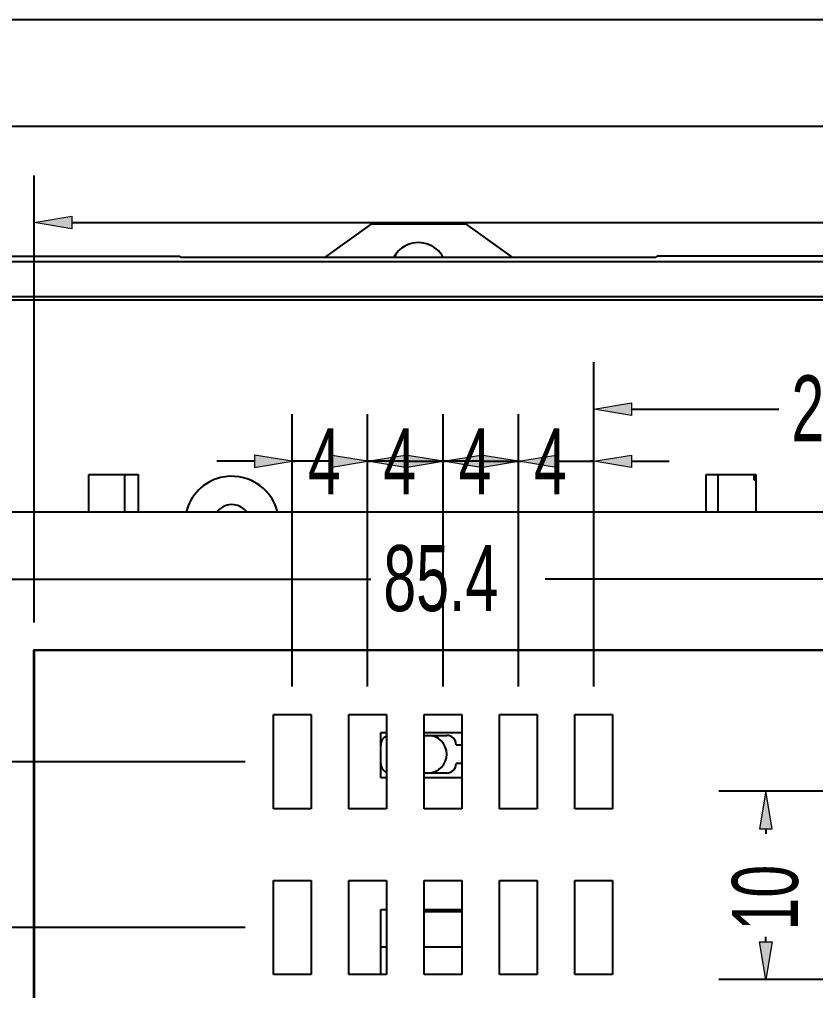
# Model space of a CAD drawing. Header units: inches. Extents: x 0 to 800, y 356 to 444.
# Drawn here: x 519.66 to 528.53, y 410.52 to 421.34 of the extents above; entities that cross this region are included whole.
import ezdxf

# ---------------------------------------------------------------- set-up
doc = ezdxf.new("R2010")
doc.units = ezdxf.units.IN
doc.header["$MEASUREMENT"] = 0
doc.layers.add('02___PRT_ALL_AXES', color=7, linetype='Continuous')

# ---------------------------------------------------------------- blocks, each defined once
blk = doc.blocks.new('block 2307')
at = {"color": 7, "lineweight": 25, "true_color": 0xffffff}
blk.add_lwpolyline([(519.821, 414.317), (519.821, 399.824)], dxfattribs=at)
blk = doc.blocks.new('block 2308')
at = {"color": 7, "lineweight": 25, "true_color": 0xffffff}
blk.add_lwpolyline([(519.825, 414.312), (519.825, 399.829)], dxfattribs=at)
blk = doc.blocks.new('block 2312')
at = {"color": 7, "lineweight": 25, "true_color": 0xffffff}
blk.add_lwpolyline([(520.435, 415.855), (520.435, 416.275)], dxfattribs=at)
blk = doc.blocks.new('block 2313')
at = {"color": 7, "lineweight": 25, "true_color": 0xffffff}
blk.add_lwpolyline([(520.833, 416.275), (520.833, 415.855)], dxfattribs=at)
blk = doc.blocks.new('block 2314')
at = {"color": 7, "lineweight": 25, "true_color": 0xffffff}
blk.add_lwpolyline([(520.985, 416.275), (520.985, 415.855)], dxfattribs=at)
blk = doc.blocks.new('block 2315')
at = {"color": 7, "lineweight": 25, "true_color": 0xffffff}
blk.add_lwpolyline([(526.768, 418.708), (526.752, 418.693)], dxfattribs=at)
blk = doc.blocks.new('block 2326')
at = {"color": 7, "lineweight": 25, "true_color": 0xffffff}
blk.add_lwpolyline([(522.491, 410.702), (522.491, 411.751)], dxfattribs=at)
blk = doc.blocks.new('block 2327')
at = {"color": 7, "lineweight": 25, "true_color": 0xffffff}
blk.add_lwpolyline([(522.491, 412.549), (522.491, 413.599)], dxfattribs=at)
blk = doc.blocks.new('block 2328')
at = {"color": 7, "lineweight": 25, "true_color": 0xffffff}
blk.add_lwpolyline([(522.911, 413.599), (522.911, 412.549)], dxfattribs=at)
blk = doc.blocks.new('block 2329')
at = {"color": 7, "lineweight": 25, "true_color": 0xffffff}
blk.add_lwpolyline([(522.911, 411.751), (522.911, 410.702)], dxfattribs=at)
blk = doc.blocks.new('block 2334')
at = {"color": 7, "lineweight": 25, "true_color": 0xffffff}
blk.add_lwpolyline([(523.331, 410.702), (523.331, 411.751)], dxfattribs=at)
blk = doc.blocks.new('block 2335')
at = {"color": 7, "lineweight": 25, "true_color": 0xffffff}
blk.add_lwpolyline([(523.331, 412.549), (523.331, 413.599)], dxfattribs=at)
blk = doc.blocks.new('block 2336')
at = {"color": 7, "lineweight": 25, "true_color": 0xffffff}
blk.add_lwpolyline([(523.688, 410.702), (523.688, 411.426)], dxfattribs=at)
blk = doc.blocks.new('block 2337')
at = {"color": 7, "lineweight": 25, "true_color": 0xffffff}
blk.add_lwpolyline([(523.688, 412.896), (523.688, 413.399)], dxfattribs=at)
blk = doc.blocks.new('block 2338')
at = {"color": 7, "lineweight": 25, "true_color": 0xffffff}
blk.add_lwpolyline([(523.751, 413.599), (523.751, 412.549)], dxfattribs=at)
blk = doc.blocks.new('block 2339')
at = {"color": 7, "lineweight": 25, "true_color": 0xffffff}
blk.add_lwpolyline([(523.751, 411.751), (523.751, 410.702)], dxfattribs=at)
blk = doc.blocks.new('block 2344')
at = {"color": 7, "lineweight": 25, "true_color": 0xffffff}
blk.add_lwpolyline([(524.171, 410.702), (524.171, 411.751)], dxfattribs=at)
blk = doc.blocks.new('block 2345')
at = {"color": 7, "lineweight": 25, "true_color": 0xffffff}
blk.add_lwpolyline([(524.171, 412.549), (524.171, 413.599)], dxfattribs=at)
blk = doc.blocks.new('block 2351')
at = {"color": 7, "lineweight": 25, "true_color": 0xffffff}
blk.add_lwpolyline([(524.591, 413.599), (524.591, 412.549)], dxfattribs=at)
blk = doc.blocks.new('block 2352')
at = {"color": 7, "lineweight": 25, "true_color": 0xffffff}
blk.add_lwpolyline([(524.591, 411.751), (524.591, 410.702)], dxfattribs=at)
blk = doc.blocks.new('block 2357')
at = {"color": 7, "lineweight": 25, "true_color": 0xffffff}
blk.add_lwpolyline([(525.01, 410.702), (525.01, 411.751)], dxfattribs=at)
blk = doc.blocks.new('block 2358')
at = {"color": 7, "lineweight": 25, "true_color": 0xffffff}
blk.add_lwpolyline([(525.01, 412.549), (525.01, 413.599)], dxfattribs=at)
blk = doc.blocks.new('block 2359')
at = {"color": 7, "lineweight": 25, "true_color": 0xffffff}
blk.add_lwpolyline([(525.43, 413.599), (525.43, 412.549)], dxfattribs=at)
blk = doc.blocks.new('block 2360')
at = {"color": 7, "lineweight": 25, "true_color": 0xffffff}
blk.add_lwpolyline([(525.43, 411.751), (525.43, 410.702)], dxfattribs=at)
blk = doc.blocks.new('block 2379')
at = {"color": 7, "lineweight": 25, "true_color": 0xffffff}
blk.add_lwpolyline([(525.85, 410.702), (525.85, 411.751)], dxfattribs=at)
blk = doc.blocks.new('block 2380')
at = {"color": 7, "lineweight": 25, "true_color": 0xffffff}
blk.add_lwpolyline([(525.85, 412.549), (525.85, 413.599)], dxfattribs=at)
blk = doc.blocks.new('block 2381')
at = {"color": 7, "lineweight": 25, "true_color": 0xffffff}
blk.add_lwpolyline([(526.27, 413.599), (526.27, 412.549)], dxfattribs=at)
blk = doc.blocks.new('block 2382')
at = {"color": 7, "lineweight": 25, "true_color": 0xffffff}
blk.add_lwpolyline([(526.27, 411.751), (526.27, 410.702)], dxfattribs=at)
blk = doc.blocks.new('block 2411')
at = {"color": 7, "lineweight": 25, "true_color": 0xffffff}
blk.add_lwpolyline([(527.844, 416.275), (527.844, 416.214)], dxfattribs=at)
blk = doc.blocks.new('block 2412')
at = {"color": 7, "lineweight": 25, "true_color": 0xffffff}
blk.add_lwpolyline([(527.313, 415.855), (527.313, 416.275)], dxfattribs=at)
blk = doc.blocks.new('block 2413')
at = {"color": 7, "lineweight": 25, "true_color": 0xffffff}
blk.add_lwpolyline([(527.445, 415.855), (527.445, 416.275)], dxfattribs=at)
blk = doc.blocks.new('block 2414')
at = {"color": 7, "lineweight": 25, "true_color": 0xffffff}
blk.add_lwpolyline([(527.865, 416.275), (527.865, 415.855)], dxfattribs=at)
blk = doc.blocks.new('block 2440')
at = {"color": 7, "lineweight": 25, "true_color": 0xffffff}
blk.add_lwpolyline([(519.821, 414.317), (519.825, 414.312)], dxfattribs=at)
blk = doc.blocks.new('block 2455')
at = {"color": 7, "lineweight": 25, "true_color": 0xffffff}
blk.add_lwpolyline([(521.463, 418.693), (521.447, 418.708)], dxfattribs=at)
blk = doc.blocks.new('block 2475')
at = {"color": 7, "lineweight": 25, "true_color": 0xffffff}
blk.add_lwpolyline([(526.27, 410.702), (525.85, 410.702)], dxfattribs=at)
blk = doc.blocks.new('block 2476')
at = {"color": 7, "lineweight": 25, "true_color": 0xffffff}
blk.add_lwpolyline([(525.43, 410.702), (525.01, 410.702)], dxfattribs=at)
blk = doc.blocks.new('block 2477')
at = {"color": 7, "lineweight": 25, "true_color": 0xffffff}
blk.add_lwpolyline([(524.591, 410.702), (524.171, 410.702)], dxfattribs=at)
blk = doc.blocks.new('block 2478')
at = {"color": 7, "lineweight": 25, "true_color": 0xffffff}
blk.add_lwpolyline([(523.751, 410.702), (523.331, 410.702)], dxfattribs=at)
blk = doc.blocks.new('block 2479')
at = {"color": 7, "lineweight": 25, "true_color": 0xffffff}
blk.add_lwpolyline([(522.911, 410.702), (522.491, 410.702)], dxfattribs=at)
blk = doc.blocks.new('block 2485')
at = {"color": 7, "lineweight": 25, "true_color": 0xffffff}
blk.add_lwpolyline([(523.688, 411.426), (523.751, 411.426)], dxfattribs=at)
blk = doc.blocks.new('block 2486')
at = {"color": 7, "lineweight": 25, "true_color": 0xffffff}
blk.add_lwpolyline([(524.171, 411.426), (524.591, 411.426)], dxfattribs=at)
blk = doc.blocks.new('block 2501')
at = {"color": 7, "lineweight": 25, "true_color": 0xffffff}
blk.add_lwpolyline([(522.491, 411.751), (522.911, 411.751)], dxfattribs=at)
blk = doc.blocks.new('block 2502')
at = {"color": 7, "lineweight": 25, "true_color": 0xffffff}
blk.add_lwpolyline([(523.331, 411.751), (523.751, 411.751)], dxfattribs=at)
blk = doc.blocks.new('block 2503')
at = {"color": 7, "lineweight": 25, "true_color": 0xffffff}
blk.add_lwpolyline([(524.171, 411.751), (524.591, 411.751)], dxfattribs=at)
blk = doc.blocks.new('block 2504')
at = {"color": 7, "lineweight": 25, "true_color": 0xffffff}
blk.add_lwpolyline([(525.01, 411.751), (525.43, 411.751)], dxfattribs=at)
blk = doc.blocks.new('block 2505')
at = {"color": 7, "lineweight": 25, "true_color": 0xffffff}
blk.add_lwpolyline([(525.85, 411.751), (526.27, 411.751)], dxfattribs=at)
blk = doc.blocks.new('block 2506')
at = {"color": 7, "lineweight": 25, "true_color": 0xffffff}
blk.add_lwpolyline([(526.27, 412.549), (525.85, 412.549)], dxfattribs=at)
blk = doc.blocks.new('block 2507')
at = {"color": 7, "lineweight": 25, "true_color": 0xffffff}
blk.add_lwpolyline([(525.43, 412.549), (525.01, 412.549)], dxfattribs=at)
blk = doc.blocks.new('block 2508')
at = {"color": 7, "lineweight": 25, "true_color": 0xffffff}
blk.add_lwpolyline([(524.591, 412.549), (524.171, 412.549)], dxfattribs=at)
blk = doc.blocks.new('block 2509')
at = {"color": 7, "lineweight": 25, "true_color": 0xffffff}
blk.add_lwpolyline([(523.751, 412.549), (523.331, 412.549)], dxfattribs=at)
blk = doc.blocks.new('block 2510')
at = {"color": 7, "lineweight": 25, "true_color": 0xffffff}
blk.add_lwpolyline([(522.911, 412.549), (522.491, 412.549)], dxfattribs=at)
blk = doc.blocks.new('block 2535')
at = {"color": 7, "lineweight": 25, "true_color": 0xffffff}
blk.add_lwpolyline([(524.591, 412.896), (524.171, 412.896)], dxfattribs=at)
blk = doc.blocks.new('block 2536')
at = {"color": 7, "lineweight": 25, "true_color": 0xffffff}
blk.add_lwpolyline([(523.751, 412.896), (523.688, 412.896)], dxfattribs=at)
blk = doc.blocks.new('block 2537')
at = {"color": 7, "lineweight": 25, "true_color": 0xffffff}
blk.add_lwpolyline([(523.688, 413.399), (523.751, 413.399)], dxfattribs=at)
blk = doc.blocks.new('block 2538')
at = {"color": 7, "lineweight": 25, "true_color": 0xffffff}
blk.add_lwpolyline([(524.171, 413.399), (524.591, 413.399)], dxfattribs=at)
blk = doc.blocks.new('block 2539')
at = {"color": 7, "lineweight": 25, "true_color": 0xffffff}
blk.add_lwpolyline([(522.491, 413.599), (522.911, 413.599)], dxfattribs=at)
blk = doc.blocks.new('block 2540')
at = {"color": 7, "lineweight": 25, "true_color": 0xffffff}
blk.add_lwpolyline([(523.331, 413.599), (523.751, 413.599)], dxfattribs=at)
blk = doc.blocks.new('block 2541')
at = {"color": 7, "lineweight": 25, "true_color": 0xffffff}
blk.add_lwpolyline([(524.171, 413.599), (524.591, 413.599)], dxfattribs=at)
blk = doc.blocks.new('block 2542')
at = {"color": 7, "lineweight": 25, "true_color": 0xffffff}
blk.add_lwpolyline([(525.01, 413.599), (525.43, 413.599)], dxfattribs=at)
blk = doc.blocks.new('block 2543')
at = {"color": 7, "lineweight": 25, "true_color": 0xffffff}
blk.add_lwpolyline([(525.85, 413.599), (526.27, 413.599)], dxfattribs=at)
blk = doc.blocks.new('block 2554')
at = {"color": 7, "lineweight": 25, "true_color": 0xffffff}
blk.add_lwpolyline([(544.385, 414.312), (519.825, 414.312)], dxfattribs=at)
blk = doc.blocks.new('block 2555')
at = {"color": 7, "lineweight": 25, "true_color": 0xffffff}
blk.add_lwpolyline([(544.389, 414.317), (519.821, 414.317)], dxfattribs=at)
blk = doc.blocks.new('block 2560')
at = {"color": 7, "lineweight": 25, "true_color": 0xffffff}
blk.add_lwpolyline([(548.121, 415.855), (516.089, 415.855)], dxfattribs=at)
blk = doc.blocks.new('block 2563')
at = {"color": 7, "lineweight": 25, "true_color": 0xffffff}
blk.add_lwpolyline([(527.844, 416.214), (527.865, 416.214)], dxfattribs=at)
blk = doc.blocks.new('block 2564')
at = {"color": 7, "lineweight": 25, "true_color": 0xffffff}
blk.add_lwpolyline([(520.435, 416.275), (520.985, 416.275)], dxfattribs=at)
blk = doc.blocks.new('block 2565')
at = {"color": 7, "lineweight": 25, "true_color": 0xffffff}
blk.add_lwpolyline([(527.313, 416.275), (527.865, 416.275)], dxfattribs=at)
blk = doc.blocks.new('block 2577')
at = {"color": 7, "lineweight": 25, "true_color": 0xffffff}
blk.add_lwpolyline([(545.39, 418.215), (518.82, 418.215)], dxfattribs=at)
blk = doc.blocks.new('block 2580')
at = {"color": 7, "lineweight": 25, "true_color": 0xffffff}
blk.add_lwpolyline([(545.766, 418.255), (518.444, 418.255)], dxfattribs=at)
blk = doc.blocks.new('block 2581')
at = {"color": 7, "lineweight": 25, "true_color": 0xffffff}
blk.add_lwpolyline([(545.888, 418.643), (518.322, 418.643)], dxfattribs=at)
blk = doc.blocks.new('block 2585')
at = {"color": 7, "lineweight": 25, "true_color": 0xffffff}
blk.add_lwpolyline([(526.752, 418.693), (521.463, 418.693)], dxfattribs=at)
blk = doc.blocks.new('block 2586')
at = {"color": 7, "lineweight": 25, "true_color": 0xffffff}
blk.add_lwpolyline([(516.047, 418.708), (521.447, 418.708)], dxfattribs=at)
blk = doc.blocks.new('block 2588')
at = {"color": 7, "lineweight": 25, "true_color": 0xffffff}
blk.add_lwpolyline([(537.442, 418.708), (526.768, 418.708)], dxfattribs=at)
blk = doc.blocks.new('block 2746')
at = {"color": 7, "lineweight": 25, "true_color": 0xffffff}
blk.add_open_spline([(522.538, 415.856), (522.468, 416.138), (522.184, 416.309), (521.902, 416.239), (521.714, 416.192), (521.567, 416.045), (521.52, 415.856)], degree=3, knots=[0, 0, 0, 0, 1, 1, 1, 2, 2, 2, 2], dxfattribs=at)
blk = doc.blocks.new('block 2756')
at = {"color": 7, "lineweight": 25, "true_color": 0xffffff}
blk.add_open_spline([(522.195, 415.857), (522.125, 415.949), (521.993, 415.967), (521.901, 415.896), (521.887, 415.885), (521.874, 415.872), (521.862, 415.857)], degree=3, knots=[0, 0, 0, 0, 1, 1, 1, 2, 2, 2, 2], dxfattribs=at)
blk = doc.blocks.new('block 3541')
at = {"color": 5, "lineweight": 25, "true_color": 0x0000ff}
blk.add_lwpolyline([(516.299, 421.345), (530.723, 421.345)], dxfattribs=at)
blk = doc.blocks.new('block 3538')
blk.add_blockref('block 3541', (0, 0))
blk = doc.blocks.new('block 3550')
at = {"color": 5, "lineweight": 25, "true_color": 0x0000ff}
blk.add_lwpolyline([(519.825, 414.627), (519.825, 419.606)], dxfattribs=at)
blk = doc.blocks.new('block 3552')
at = {"color": 5, "lineweight": 25, "true_color": 0x0000ff}
blk.add_lwpolyline([(520.245, 419.082), (531.297, 419.082)], dxfattribs=at)
blk = doc.blocks.new('block 3554')
at = {"true_color": 0x0000ff}
h = blk.add_hatch(color=5, dxfattribs=at)
h.dxf.hatch_style = 2
h.paths.add_polyline_path([(520.245, 419.151), (520.245, 419.011), (519.825, 419.082)])
at = {"lineweight": 0}
blk.add_lwpolyline([(520.245, 419.151), (520.245, 419.011), (519.825, 419.082), (520.245, 419.151)], dxfattribs=at)
blk = doc.blocks.new('block 3557')
at = {"lineweight": 0}
blk.add_lwpolyline([(519.825, 414.312), (519.825, 414.312)], dxfattribs=at)
blk = doc.blocks.new('block 3549')
for name in ['block 3550', 'block 3554', 'block 3552', 'block 3557']:
    blk.add_blockref(name, (0, 0))
blk = doc.blocks.new('block 3563')
at = {"color": 5, "lineweight": 25, "true_color": 0x0000ff}
blk.add_lwpolyline([(517.411, 420.156), (531.285, 420.156)], dxfattribs=at)
blk = doc.blocks.new('block 3560')
blk.add_blockref('block 3563', (0, 0))
blk = doc.blocks.new('block 3689')
at = {"color": 5, "lineweight": 25, "true_color": 0x0000ff}
blk.add_lwpolyline([(528.998, 412.747), (527.452, 412.747)], dxfattribs=at)
blk = doc.blocks.new('block 3690')
at = {"color": 5, "lineweight": 25, "true_color": 0x0000ff}
blk.add_lwpolyline([(528.998, 410.647), (527.452, 410.647)], dxfattribs=at)
blk = doc.blocks.new('block 3691')
at = {"color": 5, "lineweight": 25, "true_color": 0x0000ff}
blk.add_lwpolyline([(527.978, 412.327), (527.978, 412.271)], dxfattribs=at)
blk = doc.blocks.new('block 3692')
at = {"color": 5, "lineweight": 25, "true_color": 0x0000ff}
blk.add_lwpolyline([(527.978, 411.067), (527.978, 411.124)], dxfattribs=at)
blk = doc.blocks.new('block 3693')
at = {"true_color": 0x0000ff}
h = blk.add_hatch(color=5, dxfattribs=at)
h.dxf.hatch_style = 2
h.paths.add_polyline_path([(527.907, 412.327), (528.047, 412.327), (527.978, 412.747)])
at = {"lineweight": 0}
blk.add_lwpolyline([(527.907, 412.327), (528.047, 412.327), (527.978, 412.747), (527.907, 412.327)], dxfattribs=at)
blk = doc.blocks.new('block 3694')
at = {"true_color": 0x0000ff}
h = blk.add_hatch(color=5, dxfattribs=at)
h.dxf.hatch_style = 2
h.paths.add_polyline_path([(527.907, 411.067), (528.047, 411.067), (527.978, 410.647)])
at = {"lineweight": 0}
blk.add_lwpolyline([(527.907, 411.067), (528.047, 411.067), (527.978, 410.647), (527.907, 411.067)], dxfattribs=at)
blk = doc.blocks.new('block 3695')
at = {"color": 3, "true_color": 0x00ff00, "insert": (528.345, 411.193), "char_height": 0.7347, "attachment_point": 7, "rotation": 90}
blk.add_mtext('\\fAdobe Song Std L|b0|i0|c0|p34;\\W0.67;10', dxfattribs=at)
blk = doc.blocks.new('block 3696')
at = {"lineweight": 0}
blk.add_lwpolyline([(529.313, 412.747), (529.313, 412.747)], dxfattribs=at)
blk = doc.blocks.new('block 3697')
at = {"lineweight": 0}
blk.add_lwpolyline([(529.313, 410.647), (529.313, 410.647)], dxfattribs=at)
blk = doc.blocks.new('block 3698')
at = {"lineweight": 0}
blk.add_lwpolyline([(527.978, 410.647), (527.978, 410.647)], dxfattribs=at)
blk = doc.blocks.new('block 3688')
for name in ['block 3689', 'block 3693', 'block 3696', 'block 3691', 'block 3695', 'block 3692', 'block 3694', 'block 3690', 'block 3698', 'block 3697']:
    blk.add_blockref(name, (0, 0))
blk = doc.blocks.new('block 3748')
at = {"color": 5, "lineweight": 25, "true_color": 0x0000ff}
blk.add_lwpolyline([(516.005, 415.109), (523.576, 415.109)], dxfattribs=at)
blk = doc.blocks.new('block 3749')
at = {"color": 5, "lineweight": 25, "true_color": 0x0000ff}
blk.add_lwpolyline([(533.092, 415.109), (525.52, 415.109)], dxfattribs=at)
blk = doc.blocks.new('block 3752')
at = {"color": 3, "true_color": 0x00ff00, "insert": (523.716, 414.742), "char_height": 0.7347, "attachment_point": 7}
blk.add_mtext('\\fAdobe Song Std L|b0|i0|c0|p34;\\W0.67;85.4', dxfattribs=at)
blk = doc.blocks.new('block 3745')
for name in ['block 3752', 'block 3748', 'block 3749']:
    blk.add_blockref(name, (0, 0))
blk = doc.blocks.new('block 3757')
at = {"color": 5, "lineweight": 25, "true_color": 0x0000ff}
blk.add_lwpolyline([(523.541, 413.914), (523.541, 416.946)], dxfattribs=at)
blk = doc.blocks.new('block 3758')
at = {"color": 5, "lineweight": 25, "true_color": 0x0000ff}
blk.add_lwpolyline([(522.701, 413.914), (522.701, 416.946)], dxfattribs=at)
blk = doc.blocks.new('block 3759')
at = {"color": 5, "lineweight": 25, "true_color": 0x0000ff}
blk.add_lwpolyline([(523.961, 416.421), (524.381, 416.421)], dxfattribs=at)
blk = doc.blocks.new('block 3760')
at = {"color": 5, "lineweight": 25, "true_color": 0x0000ff}
blk.add_lwpolyline([(522.281, 416.421), (521.861, 416.421)], dxfattribs=at)
blk = doc.blocks.new('block 3761')
at = {"color": 5, "lineweight": 25, "true_color": 0x0000ff}
blk.add_lwpolyline([(523.541, 416.421), (523.507, 416.421)], dxfattribs=at)
blk = doc.blocks.new('block 3762')
at = {"color": 5, "lineweight": 25, "true_color": 0x0000ff}
blk.add_lwpolyline([(522.701, 416.421), (522.735, 416.421)], dxfattribs=at)
blk = doc.blocks.new('block 3763')
at = {"true_color": 0x0000ff}
h = blk.add_hatch(color=5, dxfattribs=at)
h.dxf.hatch_style = 2
h.paths.add_polyline_path([(523.961, 416.491), (523.961, 416.352), (523.541, 416.421)])
at = {"lineweight": 0}
blk.add_lwpolyline([(523.961, 416.491), (523.961, 416.352), (523.541, 416.421), (523.961, 416.491)], dxfattribs=at)
blk = doc.blocks.new('block 3764')
at = {"true_color": 0x0000ff}
h = blk.add_hatch(color=5, dxfattribs=at)
h.dxf.hatch_style = 2
h.paths.add_polyline_path([(522.281, 416.491), (522.281, 416.352), (522.701, 416.421)])
at = {"lineweight": 0}
blk.add_lwpolyline([(522.281, 416.491), (522.281, 416.352), (522.701, 416.421), (522.281, 416.491)], dxfattribs=at)
blk = doc.blocks.new('block 3765')
at = {"color": 3, "true_color": 0x00ff00, "insert": (522.875, 416.054), "char_height": 0.7347, "attachment_point": 7}
blk.add_mtext('\\fAdobe Song Std L|b0|i0|c0|p34;\\W0.67;4', dxfattribs=at)
blk = doc.blocks.new('block 3766')
at = {"lineweight": 0}
blk.add_lwpolyline([(523.541, 413.599), (523.541, 413.599)], dxfattribs=at)
blk = doc.blocks.new('block 3767')
at = {"lineweight": 0}
blk.add_lwpolyline([(522.701, 413.599), (522.701, 413.599)], dxfattribs=at)
blk = doc.blocks.new('block 3768')
at = {"lineweight": 0}
blk.add_lwpolyline([(522.701, 416.421), (522.701, 416.421)], dxfattribs=at)
blk = doc.blocks.new('block 3756')
for name in ['block 3758', 'block 3757', 'block 3765', 'block 3764', 'block 3763', 'block 3760', 'block 3762', 'block 3768', 'block 3761', 'block 3759', 'block 3767', 'block 3766']:
    blk.add_blockref(name, (0, 0))
blk = doc.blocks.new('block 3770')
at = {"color": 5, "lineweight": 25, "true_color": 0x0000ff}
blk.add_lwpolyline([(524.381, 413.914), (524.381, 416.946)], dxfattribs=at)
blk = doc.blocks.new('block 3771')
at = {"color": 5, "lineweight": 25, "true_color": 0x0000ff}
blk.add_lwpolyline([(523.541, 413.914), (523.541, 416.946)], dxfattribs=at)
blk = doc.blocks.new('block 3772')
at = {"color": 5, "lineweight": 25, "true_color": 0x0000ff}
blk.add_lwpolyline([(524.801, 416.421), (525.22, 416.421)], dxfattribs=at)
blk = doc.blocks.new('block 3773')
at = {"color": 5, "lineweight": 25, "true_color": 0x0000ff}
blk.add_lwpolyline([(523.121, 416.421), (522.701, 416.421)], dxfattribs=at)
blk = doc.blocks.new('block 3774')
at = {"color": 5, "lineweight": 25, "true_color": 0x0000ff}
blk.add_lwpolyline([(524.381, 416.421), (524.347, 416.421)], dxfattribs=at)
blk = doc.blocks.new('block 3775')
at = {"color": 5, "lineweight": 25, "true_color": 0x0000ff}
blk.add_lwpolyline([(523.541, 416.421), (523.575, 416.421)], dxfattribs=at)
blk = doc.blocks.new('block 3776')
at = {"true_color": 0x0000ff}
h = blk.add_hatch(color=5, dxfattribs=at)
h.dxf.hatch_style = 2
h.paths.add_polyline_path([(524.801, 416.491), (524.801, 416.352), (524.381, 416.421)])
at = {"lineweight": 0}
blk.add_lwpolyline([(524.801, 416.491), (524.801, 416.352), (524.381, 416.421), (524.801, 416.491)], dxfattribs=at)
blk = doc.blocks.new('block 3777')
at = {"true_color": 0x0000ff}
h = blk.add_hatch(color=5, dxfattribs=at)
h.dxf.hatch_style = 2
h.paths.add_polyline_path([(523.121, 416.491), (523.121, 416.352), (523.541, 416.421)])
at = {"lineweight": 0}
blk.add_lwpolyline([(523.121, 416.491), (523.121, 416.352), (523.541, 416.421), (523.121, 416.491)], dxfattribs=at)
blk = doc.blocks.new('block 3778')
at = {"color": 3, "true_color": 0x00ff00, "insert": (523.715, 416.054), "char_height": 0.7347, "attachment_point": 7}
blk.add_mtext('\\fAdobe Song Std L|b0|i0|c0|p34;\\W0.67;4', dxfattribs=at)
blk = doc.blocks.new('block 3779')
at = {"lineweight": 0}
blk.add_lwpolyline([(524.381, 413.599), (524.381, 413.599)], dxfattribs=at)
blk = doc.blocks.new('block 3780')
at = {"lineweight": 0}
blk.add_lwpolyline([(523.541, 413.599), (523.541, 413.599)], dxfattribs=at)
blk = doc.blocks.new('block 3781')
at = {"lineweight": 0}
blk.add_lwpolyline([(523.541, 416.421), (523.541, 416.421)], dxfattribs=at)
blk = doc.blocks.new('block 3769')
for name in ['block 3771', 'block 3770', 'block 3778', 'block 3777', 'block 3776', 'block 3773', 'block 3775', 'block 3781', 'block 3774', 'block 3772', 'block 3780', 'block 3779']:
    blk.add_blockref(name, (0, 0))
blk = doc.blocks.new('block 3783')
at = {"color": 5, "lineweight": 25, "true_color": 0x0000ff}
blk.add_lwpolyline([(525.22, 413.914), (525.22, 416.946)], dxfattribs=at)
blk = doc.blocks.new('block 3784')
at = {"color": 5, "lineweight": 25, "true_color": 0x0000ff}
blk.add_lwpolyline([(524.381, 413.914), (524.381, 416.946)], dxfattribs=at)
blk = doc.blocks.new('block 3785')
at = {"color": 5, "lineweight": 25, "true_color": 0x0000ff}
blk.add_lwpolyline([(525.64, 416.421), (526.06, 416.421)], dxfattribs=at)
blk = doc.blocks.new('block 3786')
at = {"color": 5, "lineweight": 25, "true_color": 0x0000ff}
blk.add_lwpolyline([(523.961, 416.421), (523.541, 416.421)], dxfattribs=at)
blk = doc.blocks.new('block 3787')
at = {"color": 5, "lineweight": 25, "true_color": 0x0000ff}
blk.add_lwpolyline([(525.22, 416.421), (525.186, 416.421)], dxfattribs=at)
blk = doc.blocks.new('block 3788')
at = {"color": 5, "lineweight": 25, "true_color": 0x0000ff}
blk.add_lwpolyline([(524.381, 416.421), (524.414, 416.421)], dxfattribs=at)
blk = doc.blocks.new('block 3789')
at = {"true_color": 0x0000ff}
h = blk.add_hatch(color=5, dxfattribs=at)
h.dxf.hatch_style = 2
h.paths.add_polyline_path([(525.64, 416.491), (525.64, 416.352), (525.22, 416.421)])
at = {"lineweight": 0}
blk.add_lwpolyline([(525.64, 416.491), (525.64, 416.352), (525.22, 416.421), (525.64, 416.491)], dxfattribs=at)
blk = doc.blocks.new('block 3790')
at = {"true_color": 0x0000ff}
h = blk.add_hatch(color=5, dxfattribs=at)
h.dxf.hatch_style = 2
h.paths.add_polyline_path([(523.961, 416.491), (523.961, 416.352), (524.381, 416.421)])
at = {"lineweight": 0}
blk.add_lwpolyline([(523.961, 416.491), (523.961, 416.352), (524.381, 416.421), (523.961, 416.491)], dxfattribs=at)
blk = doc.blocks.new('block 3791')
at = {"color": 3, "true_color": 0x00ff00, "insert": (524.555, 416.054), "char_height": 0.7347, "attachment_point": 7}
blk.add_mtext('\\fAdobe Song Std L|b0|i0|c0|p34;\\W0.67;4', dxfattribs=at)
blk = doc.blocks.new('block 3792')
at = {"lineweight": 0}
blk.add_lwpolyline([(525.22, 413.599), (525.22, 413.599)], dxfattribs=at)
blk = doc.blocks.new('block 3793')
at = {"lineweight": 0}
blk.add_lwpolyline([(524.381, 413.599), (524.381, 413.599)], dxfattribs=at)
blk = doc.blocks.new('block 3794')
at = {"lineweight": 0}
blk.add_lwpolyline([(524.381, 416.421), (524.381, 416.421)], dxfattribs=at)
blk = doc.blocks.new('block 3782')
for name in ['block 3784', 'block 3783', 'block 3791', 'block 3790', 'block 3789', 'block 3786', 'block 3788', 'block 3794', 'block 3787', 'block 3785', 'block 3793', 'block 3792']:
    blk.add_blockref(name, (0, 0))
blk = doc.blocks.new('block 3796')
at = {"color": 5, "lineweight": 25, "true_color": 0x0000ff}
blk.add_lwpolyline([(526.06, 413.914), (526.06, 416.946)], dxfattribs=at)
blk = doc.blocks.new('block 3797')
at = {"color": 5, "lineweight": 25, "true_color": 0x0000ff}
blk.add_lwpolyline([(525.22, 413.914), (525.22, 416.946)], dxfattribs=at)
blk = doc.blocks.new('block 3798')
at = {"color": 5, "lineweight": 25, "true_color": 0x0000ff}
blk.add_lwpolyline([(526.479, 416.421), (526.899, 416.421)], dxfattribs=at)
blk = doc.blocks.new('block 3799')
at = {"color": 5, "lineweight": 25, "true_color": 0x0000ff}
blk.add_lwpolyline([(524.801, 416.421), (524.381, 416.421)], dxfattribs=at)
blk = doc.blocks.new('block 3800')
at = {"color": 5, "lineweight": 25, "true_color": 0x0000ff}
blk.add_lwpolyline([(526.06, 416.421), (526.025, 416.421)], dxfattribs=at)
blk = doc.blocks.new('block 3801')
at = {"color": 5, "lineweight": 25, "true_color": 0x0000ff}
blk.add_lwpolyline([(525.22, 416.421), (525.254, 416.421)], dxfattribs=at)
blk = doc.blocks.new('block 3802')
at = {"true_color": 0x0000ff}
h = blk.add_hatch(color=5, dxfattribs=at)
h.dxf.hatch_style = 2
h.paths.add_polyline_path([(526.479, 416.491), (526.479, 416.352), (526.06, 416.421)])
at = {"lineweight": 0}
blk.add_lwpolyline([(526.479, 416.491), (526.479, 416.352), (526.06, 416.421), (526.479, 416.491)], dxfattribs=at)
blk = doc.blocks.new('block 3803')
at = {"true_color": 0x0000ff}
h = blk.add_hatch(color=5, dxfattribs=at)
h.dxf.hatch_style = 2
h.paths.add_polyline_path([(524.801, 416.491), (524.801, 416.352), (525.22, 416.421)])
at = {"lineweight": 0}
blk.add_lwpolyline([(524.801, 416.491), (524.801, 416.352), (525.22, 416.421), (524.801, 416.491)], dxfattribs=at)
blk = doc.blocks.new('block 3804')
at = {"color": 3, "true_color": 0x00ff00, "insert": (525.394, 416.054), "char_height": 0.7347, "attachment_point": 7}
blk.add_mtext('\\fAdobe Song Std L|b0|i0|c0|p34;\\W0.67;4', dxfattribs=at)
blk = doc.blocks.new('block 3805')
at = {"lineweight": 0}
blk.add_lwpolyline([(526.06, 413.599), (526.06, 413.599)], dxfattribs=at)
blk = doc.blocks.new('block 3806')
at = {"lineweight": 0}
blk.add_lwpolyline([(525.22, 413.599), (525.22, 413.599)], dxfattribs=at)
blk = doc.blocks.new('block 3807')
at = {"lineweight": 0}
blk.add_lwpolyline([(525.22, 416.421), (525.22, 416.421)], dxfattribs=at)
blk = doc.blocks.new('block 3795')
for name in ['block 3797', 'block 3796', 'block 3804', 'block 3803', 'block 3802', 'block 3799', 'block 3801', 'block 3807', 'block 3800', 'block 3798', 'block 3806', 'block 3805']:
    blk.add_blockref(name, (0, 0))
blk = doc.blocks.new('block 3809')
at = {"color": 5, "lineweight": 25, "true_color": 0x0000ff}
blk.add_lwpolyline([(526.06, 413.914), (526.06, 417.525)], dxfattribs=at)
blk = doc.blocks.new('block 3810')
at = {"color": 5, "lineweight": 25, "true_color": 0x0000ff}
blk.add_lwpolyline([(532.105, 416.17), (532.105, 417.525)], dxfattribs=at)
blk = doc.blocks.new('block 3811')
at = {"color": 5, "lineweight": 25, "true_color": 0x0000ff}
blk.add_lwpolyline([(526.479, 417.001), (528.122, 417.001)], dxfattribs=at)
blk = doc.blocks.new('block 3812')
at = {"color": 5, "lineweight": 25, "true_color": 0x0000ff}
blk.add_lwpolyline([(531.686, 417.001), (530.042, 417.001)], dxfattribs=at)
blk = doc.blocks.new('block 3813')
at = {"true_color": 0x0000ff}
h = blk.add_hatch(color=5, dxfattribs=at)
h.dxf.hatch_style = 2
h.paths.add_polyline_path([(526.479, 417.071), (526.479, 416.931), (526.06, 417.001)])
at = {"lineweight": 0}
blk.add_lwpolyline([(526.479, 417.071), (526.479, 416.931), (526.06, 417.001), (526.479, 417.071)], dxfattribs=at)
blk = doc.blocks.new('block 3814')
at = {"true_color": 0x0000ff}
h = blk.add_hatch(color=5, dxfattribs=at)
h.dxf.hatch_style = 2
h.paths.add_polyline_path([(531.686, 417.071), (531.686, 416.931), (532.105, 417.001)])
at = {"lineweight": 0}
blk.add_lwpolyline([(531.686, 417.071), (531.686, 416.931), (532.105, 417.001), (531.686, 417.071)], dxfattribs=at)
blk = doc.blocks.new('block 3815')
at = {"color": 3, "true_color": 0x00ff00, "insert": (528.262, 416.634), "char_height": 0.7347, "attachment_point": 7}
blk.add_mtext('\\fAdobe Song Std L|b0|i0|c0|p34;\\W0.67;28.8', dxfattribs=at)
blk = doc.blocks.new('block 3816')
at = {"lineweight": 0}
blk.add_lwpolyline([(526.06, 413.599), (526.06, 413.599)], dxfattribs=at)
blk = doc.blocks.new('block 3817')
at = {"lineweight": 0}
blk.add_lwpolyline([(532.105, 415.855), (532.105, 415.855)], dxfattribs=at)
blk = doc.blocks.new('block 3818')
at = {"lineweight": 0}
blk.add_lwpolyline([(532.105, 417.001), (532.105, 417.001)], dxfattribs=at)
blk = doc.blocks.new('block 3808')
for name in ['block 3809', 'block 3810', 'block 3815', 'block 3813', 'block 3814', 'block 3811', 'block 3812', 'block 3818', 'block 3817', 'block 3816']:
    blk.add_blockref(name, (0, 0))
blk = doc.blocks.new('block 3842')
at = {"color": 5, "lineweight": 25, "true_color": 0x0000ff}
blk.add_lwpolyline([(522.177, 411.227), (514.247, 411.227)], dxfattribs=at)
blk = doc.blocks.new('block 3843')
at = {"color": 5, "lineweight": 25, "true_color": 0x0000ff}
blk.add_lwpolyline([(515.564, 407.07), (514.247, 407.07)], dxfattribs=at)
blk = doc.blocks.new('block 3844')
at = {"color": 5, "lineweight": 25, "true_color": 0x0000ff}
blk.add_lwpolyline([(514.771, 410.807), (514.771, 410.073)], dxfattribs=at)
blk = doc.blocks.new('block 3845')
at = {"color": 5, "lineweight": 25, "true_color": 0x0000ff}
blk.add_lwpolyline([(514.771, 407.49), (514.771, 408.224)], dxfattribs=at)
blk = doc.blocks.new('block 3846')
at = {"true_color": 0x0000ff}
h = blk.add_hatch(color=5, dxfattribs=at)
h.dxf.hatch_style = 2
h.paths.add_polyline_path([(514.702, 410.807), (514.842, 410.807), (514.771, 411.227)])
at = {"lineweight": 0}
blk.add_lwpolyline([(514.702, 410.807), (514.842, 410.807), (514.771, 411.227), (514.702, 410.807)], dxfattribs=at)
blk = doc.blocks.new('block 3847')
at = {"true_color": 0x0000ff}
h = blk.add_hatch(color=5, dxfattribs=at)
h.dxf.hatch_style = 2
h.paths.add_polyline_path([(514.702, 407.49), (514.842, 407.49), (514.771, 407.07)])
at = {"lineweight": 0}
blk.add_lwpolyline([(514.702, 407.49), (514.842, 407.49), (514.771, 407.07), (514.702, 407.49)], dxfattribs=at)
blk = doc.blocks.new('block 3848')
at = {"color": 3, "true_color": 0x00ff00, "insert": (515.139, 408.293), "char_height": 0.7347, "attachment_point": 7, "rotation": 90}
blk.add_mtext('\\fAdobe Song Std L|b0|i0|c0|p34;\\W0.67;19.8', dxfattribs=at)
blk = doc.blocks.new('block 3849')
at = {"lineweight": 0}
blk.add_lwpolyline([(522.491, 411.227), (522.491, 411.227)], dxfattribs=at)
blk = doc.blocks.new('block 3850')
at = {"lineweight": 0}
blk.add_lwpolyline([(515.879, 407.07), (515.879, 407.07)], dxfattribs=at)
blk = doc.blocks.new('block 3851')
at = {"lineweight": 0}
blk.add_lwpolyline([(514.771, 407.07), (514.771, 407.07)], dxfattribs=at)
blk = doc.blocks.new('block 3841')
for name in ['block 3842', 'block 3846', 'block 3849', 'block 3844', 'block 3848', 'block 3845', 'block 3847', 'block 3843', 'block 3851', 'block 3850']:
    blk.add_blockref(name, (0, 0))
blk = doc.blocks.new('block 3853')
at = {"color": 5, "lineweight": 25, "true_color": 0x0000ff}
blk.add_lwpolyline([(522.177, 413.074), (512.669, 413.074)], dxfattribs=at)
blk = doc.blocks.new('block 3854')
at = {"color": 5, "lineweight": 25, "true_color": 0x0000ff}
blk.add_lwpolyline([(515.25, 407.07), (512.669, 407.07)], dxfattribs=at)
blk = doc.blocks.new('block 3855')
at = {"color": 5, "lineweight": 25, "true_color": 0x0000ff}
blk.add_lwpolyline([(513.193, 412.654), (513.193, 411.032)], dxfattribs=at)
blk = doc.blocks.new('block 3856')
at = {"color": 5, "lineweight": 25, "true_color": 0x0000ff}
blk.add_lwpolyline([(513.193, 407.49), (513.193, 409.112)], dxfattribs=at)
blk = doc.blocks.new('block 3857')
at = {"true_color": 0x0000ff}
h = blk.add_hatch(color=5, dxfattribs=at)
h.dxf.hatch_style = 2
h.paths.add_polyline_path([(513.124, 412.654), (513.264, 412.654), (513.193, 413.074)])
at = {"lineweight": 0}
blk.add_lwpolyline([(513.124, 412.654), (513.264, 412.654), (513.193, 413.074), (513.124, 412.654)], dxfattribs=at)
blk = doc.blocks.new('block 3858')
at = {"true_color": 0x0000ff}
h = blk.add_hatch(color=5, dxfattribs=at)
h.dxf.hatch_style = 2
h.paths.add_polyline_path([(513.124, 407.49), (513.264, 407.49), (513.193, 407.07)])
at = {"lineweight": 0}
blk.add_lwpolyline([(513.124, 407.49), (513.264, 407.49), (513.193, 407.07), (513.124, 407.49)], dxfattribs=at)
blk = doc.blocks.new('block 3859')
at = {"color": 3, "true_color": 0x00ff00, "insert": (513.561, 409.252), "char_height": 0.7347, "attachment_point": 7, "rotation": 90}
blk.add_mtext('\\fAdobe Song Std L|b0|i0|c0|p34;\\W0.67;28.6', dxfattribs=at)
blk = doc.blocks.new('block 3860')
at = {"lineweight": 0}
blk.add_lwpolyline([(522.491, 413.074), (522.491, 413.074)], dxfattribs=at)
blk = doc.blocks.new('block 3861')
at = {"lineweight": 0}
blk.add_lwpolyline([(515.564, 407.07), (515.564, 407.07)], dxfattribs=at)
blk = doc.blocks.new('block 3862')
at = {"lineweight": 0}
blk.add_lwpolyline([(513.193, 407.07), (513.193, 407.07)], dxfattribs=at)
blk = doc.blocks.new('block 3852')
for name in ['block 3853', 'block 3857', 'block 3860', 'block 3855', 'block 3859', 'block 3856', 'block 3858', 'block 3854', 'block 3862', 'block 3861']:
    blk.add_blockref(name, (0, 0))
blk = doc.blocks.new('block 4489')
at = {"layer": '02___PRT_ALL_AXES', "color": 7, "lineweight": 25, "true_color": 0xffffff}
blk.add_lwpolyline([(523.583, 419.067), (523.061, 418.693)], dxfattribs=at)
blk = doc.blocks.new('block 4493')
at = {"layer": '02___PRT_ALL_AXES', "color": 7, "lineweight": 25, "true_color": 0xffffff}
blk.add_lwpolyline([(524.591, 411.006), (524.171, 411.006)], dxfattribs=at)
blk = doc.blocks.new('block 4494')
at = {"layer": '02___PRT_ALL_AXES', "color": 7, "lineweight": 25, "true_color": 0xffffff}
blk.add_lwpolyline([(523.751, 411.006), (523.688, 411.006)], dxfattribs=at)
blk = doc.blocks.new('block 4495')
at = {"layer": '02___PRT_ALL_AXES', "color": 7, "lineweight": 25, "true_color": 0xffffff}
blk.add_lwpolyline([(524.171, 411.405), (524.591, 411.405)], dxfattribs=at)
blk = doc.blocks.new('block 4496')
at = {"layer": '02___PRT_ALL_AXES', "color": 7, "lineweight": 25, "true_color": 0xffffff}
blk.add_lwpolyline([(524.633, 419.067), (525.154, 418.693)], dxfattribs=at)
blk = doc.blocks.new('block 4497')
at = {"layer": '02___PRT_ALL_AXES', "color": 7, "lineweight": 25, "true_color": 0xffffff}
blk.add_lwpolyline([(524.423, 412.948), (524.171, 412.948)], dxfattribs=at)
blk = doc.blocks.new('block 4498')
at = {"layer": '02___PRT_ALL_AXES', "color": 7, "lineweight": 25, "true_color": 0xffffff}
blk.add_lwpolyline([(524.591, 413.053), (524.527, 413.053)], dxfattribs=at)
blk = doc.blocks.new('block 4499')
at = {"layer": '02___PRT_ALL_AXES', "color": 7, "lineweight": 25, "true_color": 0xffffff}
blk.add_lwpolyline([(524.527, 413.263), (524.591, 413.263)], dxfattribs=at)
blk = doc.blocks.new('block 4500')
at = {"layer": '02___PRT_ALL_AXES', "color": 7, "lineweight": 25, "true_color": 0xffffff}
blk.add_lwpolyline([(524.171, 413.368), (524.423, 413.368)], dxfattribs=at)
blk = doc.blocks.new('block 4502')
at = {"layer": '02___PRT_ALL_AXES', "color": 7, "lineweight": 25, "true_color": 0xffffff}
blk.add_lwpolyline([(523.583, 419.067), (524.633, 419.067)], dxfattribs=at)
blk = doc.blocks.new('block 4511')
at = {"layer": '02___PRT_ALL_AXES', "color": 7, "lineweight": 25, "true_color": 0xffffff}
blk.add_open_spline([(524.384, 418.693), (524.301, 418.846), (524.109, 418.902), (523.957, 418.819), (523.904, 418.79), (523.86, 418.746), (523.831, 418.693)], degree=3, knots=[0, 0, 0, 0, 1, 1, 1, 2, 2, 2, 2], dxfattribs=at)
blk = doc.blocks.new('block 4512')
at = {"layer": '02___PRT_ALL_AXES', "color": 7, "lineweight": 25, "true_color": 0xffffff}
blk.add_open_spline([(524.213, 412.948), (524.328, 412.948), (524.423, 413.042), (524.423, 413.158), (524.423, 413.274), (524.328, 413.368), (524.213, 413.368)], degree=3, knots=[0, 0, 0, 0, 1, 1, 1, 2, 2, 2, 2], dxfattribs=at)
blk = doc.blocks.new('block 4513')
at = {"layer": '02___PRT_ALL_AXES', "color": 7, "lineweight": 25, "true_color": 0xffffff}
blk.add_open_spline([(523.75, 413.359), (523.712, 413.342), (523.688, 413.305), (523.688, 413.263)], degree=3, dxfattribs=at)
blk = doc.blocks.new('block 4514')
at = {"layer": '02___PRT_ALL_AXES', "color": 7, "lineweight": 25, "true_color": 0xffffff}
blk.add_open_spline([(524.527, 413.263), (524.527, 413.321), (524.48, 413.368), (524.423, 413.368)], degree=3, dxfattribs=at)
blk = doc.blocks.new('block 4515')
at = {"layer": '02___PRT_ALL_AXES', "color": 7, "lineweight": 25, "true_color": 0xffffff}
blk.add_open_spline([(524.423, 412.948), (524.48, 412.948), (524.527, 412.995), (524.527, 413.053)], degree=3, dxfattribs=at)
blk = doc.blocks.new('block 4516')
at = {"layer": '02___PRT_ALL_AXES', "color": 7, "lineweight": 25, "true_color": 0xffffff}
blk.add_open_spline([(523.688, 413.053), (523.688, 413.012), (523.712, 412.974), (523.75, 412.957)], degree=3, dxfattribs=at)

msp = doc.modelspace()

# ---------------------------------------------------------------- block references
for name in ['block 3538', 'block 3560', 'block 3549', 'block 2586', 'block 2455', 'block 2585', 'block 2315', 'block 2588', 'block 2581', 'block 2580', 'block 2577', 'block 3808', 'block 3756', 'block 3769', 'block 3782', 'block 3795', 'block 2312', 'block 2564', 'block 2313', 'block 2314', 'block 2746', 'block 2412', 'block 2565', 'block 2413', 'block 2411', 'block 2414', 'block 2563', 'block 2756', 'block 2560', 'block 3745', 'block 2307', 'block 2440', 'block 2555', 'block 2308', 'block 2554', 'block 2327', 'block 2539', 'block 2328', 'block 2335', 'block 2540', 'block 2338', 'block 2345', 'block 2541', 'block 2351', 'block 2358', 'block 2542', 'block 2359', 'block 2380', 'block 2543', 'block 2381', 'block 2337', 'block 2537', 'block 2538', 'block 3852', 'block 2536', 'block 2535', 'block 3688', 'block 2510', 'block 2509', 'block 2508', 'block 2507', 'block 2506', 'block 2326', 'block 2501', 'block 2329', 'block 2334', 'block 2502', 'block 2339', 'block 2344', 'block 2503', 'block 2352', 'block 2357', 'block 2504', 'block 2360', 'block 2379', 'block 2505', 'block 2382', 'block 2336', 'block 2485', 'block 2486', 'block 3841', 'block 2479', 'block 2478', 'block 2477', 'block 2476', 'block 2475']:
    msp.add_blockref(name, (0, 0))
at = {"layer": '02___PRT_ALL_AXES'}
for name in ['block 4489', 'block 4502', 'block 4496', 'block 4511', 'block 4513', 'block 4500', 'block 4512', 'block 4514', 'block 4499', 'block 4516', 'block 4515', 'block 4498', 'block 4497', 'block 4495', 'block 4494', 'block 4493']:
    msp.add_blockref(name, (0, 0), dxfattribs=at)

doc.saveas('drawing.dxf')
